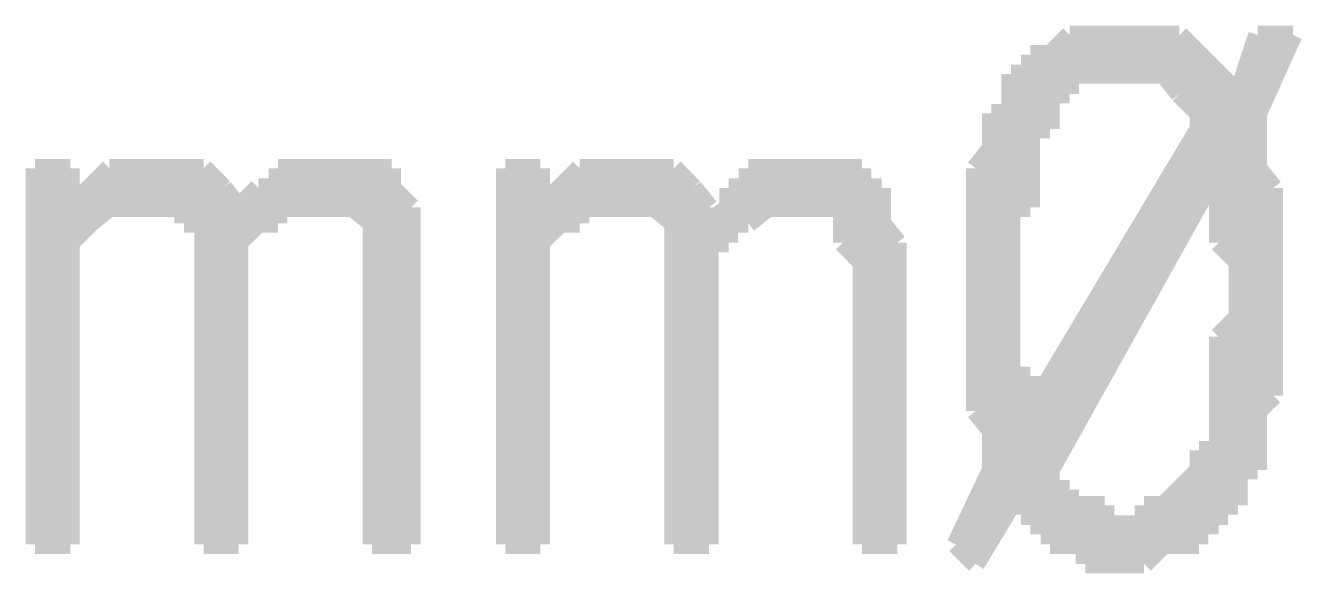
# Model space of a CAD drawing. Header units: millimetres. Extents: x 5 to 350, y 3 to 213.
# Drawn here: x 88.61 to 94.36, y 168.78 to 171.25 of the extents above; entities that cross this region are included whole.
import ezdxf

# ---------------------------------------------------------------- set-up
doc = ezdxf.new("R2010")
doc.units = ezdxf.units.MM
doc.layers.add('H', color=251, linetype='Continuous')
doc.layers.add('P', color=255, linetype='Continuous')

msp = doc.modelspace()

# ---------------------------------------------------------------- hatches: boundary and pattern name
at = {"layer": 'H', "linetype": 'Continuous'}
for points in [[(92.886, 168.822), (92.798, 168.91), (92.957, 169.245), (92.957, 169.422), (93.133, 169.51), (93.892, 170.78), (93.892, 170.85), (93.804, 170.938), (94.068, 170.938), (94.156, 171.203), (94.315, 171.203), (94.156, 170.85), (94.156, 170.692), (93.98, 170.603), (93.222, 169.245), (93.222, 169.157), (93.31, 169.157), (93.31, 169.086), (93.045, 169.086), (92.886, 168.822)], [(92.957, 169.422), (92.886, 169.51), (92.886, 170.603), (92.957, 170.692), (92.957, 170.85), (93.045, 170.85), (93.045, 171.027), (93.133, 171.027), (93.133, 171.115), (93.222, 171.115), (93.31, 171.203), (93.804, 171.203), (93.98, 171.027), (93.31, 171.027), (93.31, 170.938), (93.222, 170.938), (93.222, 170.78), (93.133, 170.78), (93.133, 170.427), (93.045, 170.427), (93.045, 169.668), (93.133, 169.668), (93.133, 169.51), (92.957, 169.422)], [(93.804, 170.938), (93.733, 171.027), (93.98, 171.027), (94.068, 170.938), (93.804, 170.938)], [(93.38, 168.822), (93.38, 168.91), (93.222, 168.91), (93.222, 168.998), (93.645, 168.998), (93.645, 169.086), (93.733, 169.086), (93.892, 169.245), (93.892, 169.333), (93.98, 169.333), (93.98, 169.845), (94.068, 169.933), (94.068, 170.18), (93.98, 170.268), (93.98, 170.603), (94.156, 170.692), (94.156, 170.603), (94.227, 170.515), (94.227, 169.58), (94.156, 169.51), (94.156, 169.245), (94.068, 169.245), (94.068, 169.086), (93.98, 169.086), (93.98, 168.998), (93.892, 168.998), (93.892, 168.91), (93.733, 168.91), (93.645, 168.822), (93.38, 168.822)], [(88.653, 168.91), (88.653, 170.603), (88.812, 170.603), (88.812, 170.427), (88.9, 170.356), (88.812, 170.268), (88.812, 168.91), (88.653, 168.91)], [(88.9, 170.356), (88.812, 170.427), (88.988, 170.603), (89.412, 170.603), (89.5, 170.515), (89.147, 170.427), (88.988, 170.427), (88.9, 170.356)], [(90.17, 168.91), (90.17, 170.356), (90.082, 170.427), (89.923, 170.427), (89.658, 170.515), (89.747, 170.515), (89.747, 170.603), (90.258, 170.603), (90.258, 170.515), (90.346, 170.427), (90.346, 168.91), (90.17, 168.91)], [(90.77, 168.91), (90.77, 170.603), (90.928, 170.603), (90.928, 170.427), (91.105, 170.356), (91.017, 170.356), (90.928, 170.268), (90.928, 168.91), (90.77, 168.91)], [(91.105, 170.356), (90.928, 170.427), (91.105, 170.603), (91.528, 170.603), (91.616, 170.515), (91.264, 170.427), (91.105, 170.427), (91.105, 170.356)], [(92.375, 168.91), (92.375, 170.18), (92.287, 170.268), (92.287, 170.427), (92.11, 170.427), (91.775, 170.515), (91.863, 170.515), (91.863, 170.603), (92.375, 170.603), (92.375, 170.515), (92.463, 170.515), (92.463, 170.356), (92.534, 170.268), (92.534, 168.91), (92.375, 168.91)], [(89.412, 168.91), (89.412, 170.356), (89.323, 170.356), (89.323, 170.427), (89.147, 170.427), (89.5, 170.515), (89.57, 170.427), (89.57, 170.356), (89.658, 170.356), (89.57, 170.268), (89.57, 168.91), (89.412, 168.91)], [(89.57, 170.356), (89.57, 170.427), (89.658, 170.515), (89.923, 170.427), (89.747, 170.427), (89.747, 170.356), (89.57, 170.356)], [(91.528, 168.91), (91.528, 170.356), (91.44, 170.427), (91.264, 170.427), (91.616, 170.515), (91.687, 170.427), (91.687, 170.356), (91.775, 170.356), (91.775, 170.268), (91.687, 170.268), (91.687, 168.91), (91.528, 168.91)], [(91.687, 170.356), (91.775, 170.427), (91.775, 170.515), (92.11, 170.427), (91.952, 170.427), (91.863, 170.356), (91.687, 170.356)], [(93.133, 168.998), (93.133, 169.086), (93.468, 169.086), (93.468, 168.998), (93.133, 168.998)]]:
    msp.add_hatch(color=256, dxfattribs=at).paths.add_polyline_path(points)

# ---------------------------------------------------------------- linework, layer by layer
at = {"layer": 'P', "const_width": 0.085}
for points in [[(93.31, 171.203), (93.222, 171.115)], [(93.38, 171.203), (93.31, 171.203)], [(93.468, 171.203), (93.38, 171.203)], [(93.557, 171.203), (93.468, 171.203)], [(93.645, 171.203), (93.557, 171.203)], [(93.733, 171.203), (93.645, 171.203)], [(93.645, 171.203), (93.645, 171.203)], [(93.804, 171.203), (93.733, 171.203)], [(93.892, 171.115), (93.804, 171.203)], [(94.156, 171.203), (94.068, 170.938)], [(94.156, 170.85), (94.315, 171.203)], [(94.315, 171.203), (94.156, 171.203)], [(93.222, 171.115), (93.133, 171.115)], [(93.133, 171.115), (93.133, 171.027)], [(93.98, 171.027), (93.892, 171.115)], [(93.133, 171.027), (93.045, 171.027)], [(93.045, 171.027), (93.045, 170.938)], [(93.31, 170.938), (93.31, 171.027)], [(93.31, 171.027), (93.38, 171.027)], [(93.38, 171.027), (93.468, 171.027)], [(93.468, 171.027), (93.557, 171.027)], [(93.98, 171.027), (93.557, 171.027)], [(93.557, 171.027), (93.645, 171.027)], [(93.557, 171.027), (93.98, 171.027)], [(93.645, 171.027), (93.733, 171.027)], [(93.733, 171.027), (93.804, 170.938)], [(94.068, 170.938), (93.98, 171.027)], [(93.98, 171.027), (93.98, 171.027)], [(93.045, 170.938), (93.045, 170.85)], [(93.222, 170.85), (93.222, 170.938)], [(93.222, 170.938), (93.31, 170.938)], [(93.804, 170.938), (94.068, 170.938)], [(94.068, 170.938), (93.804, 170.938)], [(93.804, 170.938), (93.892, 170.85)], [(93.045, 170.85), (92.957, 170.85)], [(92.957, 170.85), (92.957, 170.78)], [(93.222, 170.78), (93.222, 170.85)], [(93.892, 170.85), (93.892, 170.78)], [(94.156, 170.78), (94.156, 170.85)], [(92.957, 170.78), (92.957, 170.692)], [(93.892, 170.78), (93.133, 169.51)], [(93.133, 170.692), (93.133, 170.78)], [(93.133, 170.78), (93.222, 170.78)], [(94.156, 170.692), (94.156, 170.78)], [(92.957, 170.692), (92.886, 170.603)], [(93.133, 170.603), (93.133, 170.692)], [(94.156, 170.692), (93.98, 170.603)], [(93.98, 170.603), (94.156, 170.692)], [(94.156, 170.603), (94.156, 170.692)], [(88.812, 170.603), (88.653, 170.603)], [(88.653, 170.603), (88.653, 168.91)], [(88.812, 170.427), (88.812, 170.603)], [(88.988, 170.603), (88.9, 170.515)], [(89.076, 170.603), (88.988, 170.603)], [(89.147, 170.603), (89.076, 170.603)], [(89.235, 170.603), (89.147, 170.603)], [(89.323, 170.603), (89.235, 170.603)], [(89.235, 170.603), (89.235, 170.603)], [(89.412, 170.603), (89.323, 170.603)], [(89.5, 170.515), (89.412, 170.603)], [(89.835, 170.603), (89.747, 170.603)], [(89.747, 170.603), (89.747, 170.515)], [(89.923, 170.603), (89.835, 170.603)], [(89.994, 170.603), (89.923, 170.603)], [(90.082, 170.603), (89.994, 170.603)], [(90.17, 170.603), (90.082, 170.603)], [(90.082, 170.603), (90.082, 170.603)], [(90.258, 170.603), (90.17, 170.603)], [(90.258, 170.515), (90.258, 170.603)], [(90.928, 170.603), (90.77, 170.603)], [(90.77, 170.603), (90.77, 168.91)], [(90.928, 170.427), (90.928, 170.603)], [(91.105, 170.603), (91.017, 170.515)], [(91.193, 170.603), (91.105, 170.603)], [(91.264, 170.603), (91.193, 170.603)], [(91.352, 170.603), (91.264, 170.603)], [(91.44, 170.603), (91.352, 170.603)], [(91.528, 170.603), (91.44, 170.603)], [(91.44, 170.603), (91.44, 170.603)], [(91.616, 170.515), (91.528, 170.603)], [(91.952, 170.603), (91.863, 170.603)], [(91.863, 170.603), (91.863, 170.515)], [(92.04, 170.603), (91.952, 170.603)], [(92.11, 170.603), (92.04, 170.603)], [(92.198, 170.603), (92.11, 170.603)], [(92.287, 170.603), (92.198, 170.603)], [(92.375, 170.603), (92.287, 170.603)], [(92.375, 170.515), (92.375, 170.603)], [(92.886, 170.603), (92.886, 170.515)], [(93.133, 170.515), (93.133, 170.603)], [(93.222, 169.245), (93.98, 170.603)], [(93.98, 170.603), (93.98, 170.515)], [(94.227, 170.515), (94.156, 170.603)], [(88.9, 170.515), (88.812, 170.427)], [(89.5, 170.515), (89.147, 170.427)], [(89.147, 170.427), (89.5, 170.515)], [(89.57, 170.427), (89.5, 170.515)], [(89.658, 170.515), (89.57, 170.427)], [(89.923, 170.427), (89.658, 170.515)], [(89.747, 170.515), (89.658, 170.515)], [(89.658, 170.515), (89.923, 170.427)], [(90.346, 170.427), (90.258, 170.515)], [(91.017, 170.515), (90.928, 170.427)], [(91.616, 170.515), (91.264, 170.427)], [(91.264, 170.427), (91.616, 170.515)], [(91.687, 170.427), (91.616, 170.515)], [(91.775, 170.515), (91.775, 170.427)], [(92.11, 170.427), (91.775, 170.515)], [(91.863, 170.515), (91.775, 170.515)], [(91.775, 170.515), (92.11, 170.427)], [(92.463, 170.515), (92.375, 170.515)], [(92.463, 170.427), (92.463, 170.515)], [(92.886, 170.515), (92.886, 170.427)], [(93.133, 170.427), (93.133, 170.515)], [(93.98, 170.515), (93.98, 170.427)], [(94.227, 170.427), (94.227, 170.515)], [(88.9, 170.356), (88.812, 170.427)], [(88.812, 170.427), (88.9, 170.356)], [(88.9, 170.356), (88.988, 170.427)], [(88.988, 170.427), (89.076, 170.427)], [(89.076, 170.427), (89.147, 170.427)], [(89.147, 170.427), (89.235, 170.427)], [(89.235, 170.427), (89.323, 170.427)], [(89.323, 170.427), (89.323, 170.356)], [(89.57, 170.356), (89.57, 170.427)], [(89.57, 170.427), (89.57, 170.356)], [(89.747, 170.356), (89.747, 170.427)], [(89.747, 170.427), (89.835, 170.427)], [(89.835, 170.427), (89.923, 170.427)], [(89.923, 170.427), (89.923, 170.427)], [(89.923, 170.427), (89.994, 170.427)], [(89.994, 170.427), (90.082, 170.427)], [(90.082, 170.427), (90.17, 170.356)], [(90.346, 170.356), (90.346, 170.427)], [(91.105, 170.356), (90.928, 170.427)], [(90.928, 170.427), (91.105, 170.356)], [(91.105, 170.356), (91.105, 170.427)], [(91.105, 170.427), (91.193, 170.427)], [(91.193, 170.427), (91.264, 170.427)], [(91.264, 170.427), (91.352, 170.427)], [(91.352, 170.427), (91.44, 170.427)], [(91.44, 170.427), (91.528, 170.356)], [(91.687, 170.356), (91.687, 170.427)], [(91.775, 170.427), (91.687, 170.356)], [(91.863, 170.356), (91.952, 170.427)], [(91.952, 170.427), (92.04, 170.427)], [(92.04, 170.427), (92.11, 170.427)], [(92.11, 170.427), (92.198, 170.427)], [(92.198, 170.427), (92.287, 170.427)], [(92.287, 170.427), (92.287, 170.356)], [(92.463, 170.356), (92.463, 170.427)], [(92.886, 170.427), (92.886, 170.356)], [(93.045, 170.356), (93.045, 170.427)], [(93.045, 170.427), (93.133, 170.427)], [(93.98, 170.427), (93.98, 170.356)], [(94.227, 170.356), (94.227, 170.427)], [(88.812, 170.268), (88.9, 170.356)], [(89.323, 170.356), (89.412, 170.356)], [(89.412, 170.356), (89.412, 170.268)], [(89.57, 170.268), (89.658, 170.356)], [(89.747, 170.356), (89.57, 170.356)], [(89.57, 170.356), (89.747, 170.356)], [(89.658, 170.356), (89.747, 170.356)], [(90.17, 170.356), (90.17, 170.268)], [(90.346, 170.268), (90.346, 170.356)], [(90.928, 170.268), (91.017, 170.356)], [(91.017, 170.356), (91.105, 170.356)], [(91.528, 170.356), (91.528, 170.268)], [(91.863, 170.356), (91.687, 170.356)], [(91.687, 170.356), (91.863, 170.356)], [(91.775, 170.268), (91.775, 170.356)], [(91.775, 170.356), (91.863, 170.356)], [(92.287, 170.356), (92.287, 170.268)], [(92.534, 170.268), (92.463, 170.356)], [(92.886, 170.356), (92.886, 170.268)], [(93.045, 170.268), (93.045, 170.356)], [(93.98, 170.356), (93.98, 170.268)], [(94.227, 170.268), (94.227, 170.356)], [(88.812, 170.18), (88.812, 170.268)], [(89.412, 170.268), (89.412, 170.18)], [(89.57, 170.18), (89.57, 170.268)], [(90.17, 170.268), (90.17, 170.18)], [(90.346, 170.18), (90.346, 170.268)], [(90.928, 170.18), (90.928, 170.268)], [(91.528, 170.268), (91.528, 170.18)], [(91.687, 170.18), (91.687, 170.268)], [(91.687, 170.268), (91.775, 170.268)], [(92.287, 170.268), (92.375, 170.18)], [(92.534, 170.18), (92.534, 170.268)], [(92.886, 170.268), (92.886, 170.18)], [(93.045, 170.18), (93.045, 170.268)], [(93.98, 170.268), (94.068, 170.18)], [(94.227, 170.18), (94.227, 170.268)], [(88.812, 168.91), (88.812, 170.18)], [(89.412, 170.18), (89.412, 170.092)], [(89.57, 168.91), (89.57, 170.18)], [(90.17, 170.18), (90.17, 170.092)], [(90.346, 170.092), (90.346, 170.18)], [(90.928, 168.91), (90.928, 170.18)], [(91.528, 170.18), (91.528, 170.092)], [(91.687, 168.91), (91.687, 170.18)], [(92.375, 170.18), (92.375, 170.092)], [(92.534, 170.092), (92.534, 170.18)], [(92.886, 170.18), (92.886, 170.092)], [(93.045, 170.092), (93.045, 170.18)], [(94.068, 170.18), (94.068, 170.092)], [(94.227, 170.092), (94.227, 170.18)], [(89.412, 170.092), (89.412, 170.004)], [(90.17, 170.092), (90.17, 170.004)], [(90.346, 168.91), (90.346, 170.092)], [(91.528, 170.092), (91.528, 170.004)], [(92.375, 170.092), (92.375, 170.004)], [(92.534, 168.91), (92.534, 170.092)], [(92.886, 170.092), (92.886, 170.004)], [(93.045, 170.004), (93.045, 170.092)], [(94.068, 170.092), (94.068, 170.004)], [(94.227, 170.004), (94.227, 170.092)], [(89.412, 170.004), (89.412, 168.91)], [(90.17, 170.004), (90.17, 168.91)], [(91.528, 170.004), (91.528, 168.91)], [(92.375, 170.004), (92.375, 168.91)], [(92.886, 170.004), (92.886, 169.933)], [(93.045, 169.933), (93.045, 170.004)], [(94.068, 170.004), (94.068, 169.933)], [(94.227, 169.933), (94.227, 170.004)], [(92.886, 169.933), (92.886, 169.845)], [(93.045, 169.845), (93.045, 169.933)], [(94.068, 169.933), (93.98, 169.845)], [(94.227, 169.845), (94.227, 169.933)], [(92.886, 169.845), (92.886, 169.757)], [(93.045, 169.757), (93.045, 169.845)], [(93.98, 169.845), (93.98, 169.757)], [(94.227, 169.757), (94.227, 169.845)], [(92.886, 169.757), (92.886, 169.668)], [(93.045, 169.668), (93.045, 169.757)], [(93.98, 169.757), (93.98, 169.668)], [(94.227, 169.668), (94.227, 169.757)], [(92.886, 169.668), (92.886, 169.58)], [(93.133, 169.668), (93.045, 169.668)], [(93.133, 169.58), (93.133, 169.668)], [(93.98, 169.668), (93.98, 169.58)], [(94.227, 169.58), (94.227, 169.668)], [(92.886, 169.58), (92.886, 169.51)], [(93.133, 169.51), (93.133, 169.58)], [(93.98, 169.58), (93.98, 169.51)], [(94.156, 169.51), (94.227, 169.58)], [(92.886, 169.51), (92.957, 169.422)], [(93.133, 169.51), (92.957, 169.422)], [(92.957, 169.422), (93.133, 169.51)], [(93.98, 169.51), (93.98, 169.422)], [(94.156, 169.422), (94.156, 169.51)], [(92.957, 169.422), (92.957, 169.333)], [(93.98, 169.422), (93.98, 169.333)], [(94.156, 169.333), (94.156, 169.422)], [(92.957, 169.333), (92.957, 169.245)], [(93.98, 169.333), (93.892, 169.333)], [(93.892, 169.333), (93.892, 169.245)], [(94.156, 169.245), (94.156, 169.333)], [(92.957, 169.245), (92.798, 168.91)], [(93.222, 169.157), (93.222, 169.245)], [(93.892, 169.245), (93.804, 169.157)], [(94.068, 169.157), (94.068, 169.245)], [(94.068, 169.245), (94.156, 169.245)], [(93.31, 169.157), (93.222, 169.157)], [(93.31, 169.086), (93.31, 169.157)], [(93.804, 169.157), (93.733, 169.086)], [(94.068, 169.086), (94.068, 169.157)], [(92.886, 168.822), (93.045, 169.086)], [(93.31, 169.086), (93.045, 169.086)], [(93.045, 169.086), (93.133, 169.086)], [(93.045, 169.086), (93.31, 169.086)], [(93.133, 169.086), (93.133, 168.998)], [(93.38, 169.086), (93.31, 169.086)], [(93.468, 169.086), (93.38, 169.086)], [(93.468, 168.998), (93.468, 169.086)], [(93.733, 169.086), (93.645, 169.086)], [(93.645, 169.086), (93.645, 168.998)], [(93.98, 168.998), (93.98, 169.086)], [(93.98, 169.086), (94.068, 169.086)], [(93.133, 168.998), (93.557, 168.998)], [(93.557, 168.998), (93.133, 168.998)], [(93.133, 168.998), (93.222, 168.998)], [(93.222, 168.998), (93.222, 168.91)], [(93.557, 168.998), (93.468, 168.998)], [(93.645, 168.998), (93.557, 168.998)], [(93.892, 168.91), (93.892, 168.998)], [(93.892, 168.998), (93.98, 168.998)], [(88.653, 168.91), (88.812, 168.91)], [(89.412, 168.91), (89.57, 168.91)], [(90.17, 168.91), (90.346, 168.91)], [(90.77, 168.91), (90.928, 168.91)], [(91.528, 168.91), (91.687, 168.91)], [(92.375, 168.91), (92.534, 168.91)], [(92.798, 168.91), (92.886, 168.822)], [(93.222, 168.91), (93.31, 168.91)], [(93.31, 168.91), (93.38, 168.91)], [(93.38, 168.91), (93.38, 168.822)], [(93.645, 168.822), (93.733, 168.91)], [(93.733, 168.91), (93.804, 168.91)], [(93.804, 168.91), (93.892, 168.91)], [(93.38, 168.822), (93.468, 168.822)], [(93.468, 168.822), (93.557, 168.822)], [(93.557, 168.822), (93.645, 168.822)]]:
    msp.add_lwpolyline(points, dxfattribs=at)

doc.saveas('drawing.dxf')
